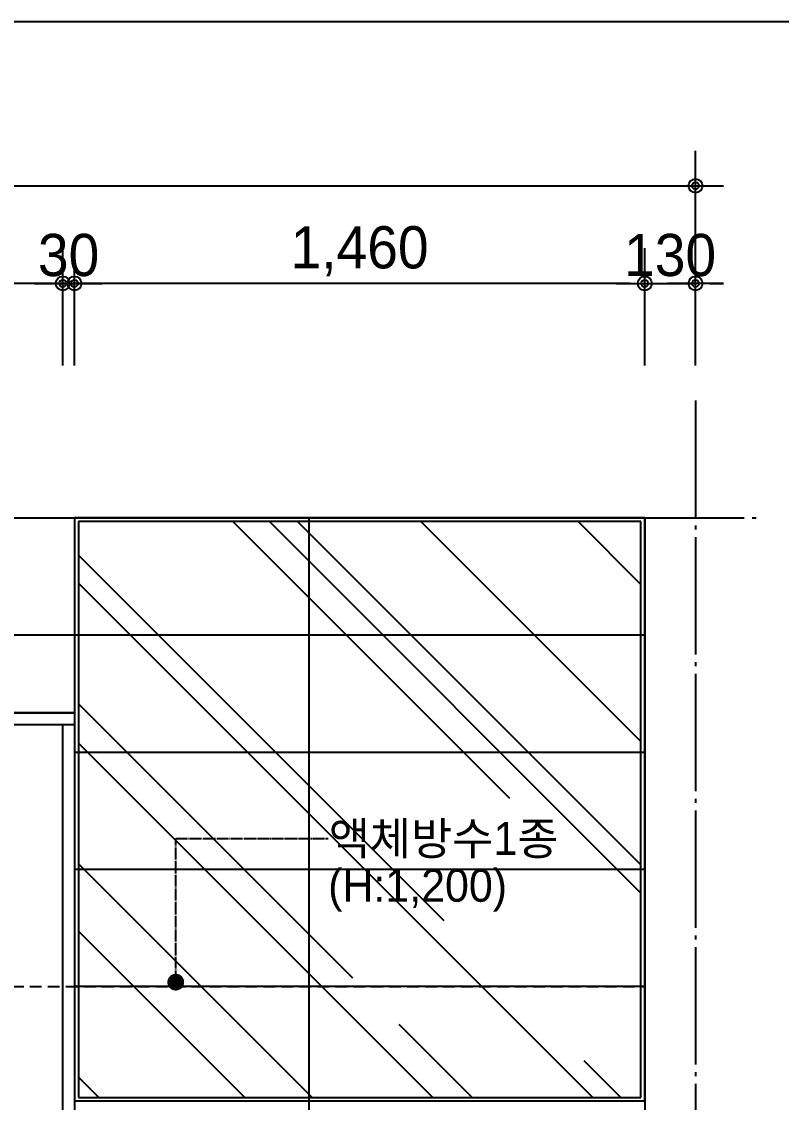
# Model space of a CAD drawing. Header units: millimetres. Extents: x 555 to 100215, y 750 to 17024.
# Drawn here: x 9420 to 11365, y 7179 to 9947 of the extents above; entities that cross this region are included whole.
import ezdxf
from ezdxf.enums import TextEntityAlignment as Align

# ---------------------------------------------------------------- set-up
doc = ezdxf.new("R2010")
doc.units = ezdxf.units.MM
doc.set_wipeout_variables(frame=1)
for name, pattern in [('CEN', [35, 30, -2, 1, -2]), ('HID', [2.3, 1.5, -0.8]), ('HIDDEN', [9.525, 6.35, -3.175])]:
    doc.linetypes.add(name, pattern=pattern)
for name, color, linetype in [('$ZCDB_AUDIT_GENERATED_600D18', 7, 'Continuous'), ('4A.TEC TEXT', 7, 'Continuous'), ('4A.TEC 해치 1', 9, 'Continuous'), ('CEN', 1, 'CEN'), ('ELE', 7, 'Continuous'), ('ETC', 8, 'Continuous'), ('SY', 1, 'Continuous'), ('WAL', 3, 'Continuous'), ('WID', 4, 'Continuous')]:
    doc.layers.add(name, color=color, linetype=linetype)
doc.styles.add('나눔고딕', font='')
doc.styles.add('돋움', font='')
doc.styles.get('나눔고딕').set_extended_font_data('Dotum')
doc.styles.get('돋움').set_extended_font_data('Dotum')
doc.dimstyles.new('DIM_600(외부치수)', dxfattribs={"dimscale": 400, "dimtxt": 3.3, "dimasz": 1, "dimexe": 2, "dimexo": 2, "dimgap": 1, "dimtad": 1, "dimdec": 0, "dimdsep": 46, "dimlunit": 6, "dimtxsty": '나눔고딕', "dimblk1": 'DIMDOT', "dimblk2": 'DIMDOT', "dimsah": 1, "dimcen": 2.5, "dimdle": 1.5, "dimclrd": 8, "dimclre": 8, "dimclrt": 3, "dimadec": 0, "dimazin": 0, "dimtfac": 1, "dimtdec": 0, "dimtix": 1, "dimtmove": 2, "dimatfit": 3, "dimldrblk": 'DIMDOT', "dimfxl": 1, "dimtvp": 1, "dimtolj": 1, "dimtzin": 0, "dimarcsym": 0})

# ---------------------------------------------------------------- blocks, each defined once
blk = doc.blocks.new('DIMDOT')
at = {"color": 0}
blk.add_line((-2, 0), (2, 0), dxfattribs=at)
for radius in [0.5, 0.25]:
    blk.add_circle((0, 0), radius, dxfattribs=at)
blk = doc.blocks.new('*D252')
at = {"layer": '$ZCDB_AUDIT_GENERATED_600D18', "color": 8, "lineweight": -2, "transparency": 16777216}
for p, q in [((6965.2, 9066.4), (6965.2, 9616.4)), ((11145.2, 9066.4), (11145.2, 9616.4)), ((7001.2, 9526.4), (11109.2, 9526.4))]:
    blk.add_line(p, q, dxfattribs=at)
at = {"layer": 'Defpoints', "color": 0, "transparency": 16777216}
for p in [(11145.2, 9526.4), (6965.2, 8976.4, 0), (11145.2, 8976.4, 0)]:
    blk.add_point(p, dxfattribs=at)
at = {"layer": '$ZCDB_AUDIT_GENERATED_600D18', "color": 8, "lineweight": -2, "transparency": 16777216, "xscale": 36, "yscale": 36, "zscale": 36, "rotation": 180}
blk.add_blockref('DIMDOT', (6965.2, 9526.4), dxfattribs=at)
at = {"layer": '$ZCDB_AUDIT_GENERATED_600D18', "color": 8, "lineweight": -2, "transparency": 16777216, "xscale": 36, "yscale": 36, "zscale": 36}
blk.add_blockref('DIMDOT', (11145.2, 9526.4), dxfattribs=at)
at = {"layer": '$ZCDB_AUDIT_GENERATED_600D18', "color": 3, "transparency": 16777216, "insert": (9055.2, 9608.9), "char_height": 108, "attachment_point": 5, "style": '나눔고딕'}
blk.add_mtext('\\A1;4,180', dxfattribs=at)
blk = doc.blocks.new('*D256')
at = {"layer": '$ZCDB_AUDIT_GENERATED_600D18', "color": 8, "lineweight": -2, "transparency": 16777216}
for p, q in [((11015.2, 9066.4, 0), (11015.2, 9366.4, 0)), ((11145.2, 9066.4, 0), (11145.2, 9366.4, 0)), ((10979.2, 9276.4, 0), (10943.2, 9276.4, 0)), ((11015.2, 9276.4, 0), (11145.2, 9276.4, 0)), ((11181.2, 9276.4, 0), (11217.2, 9276.4, 0))]:
    blk.add_line(p, q, dxfattribs=at)
at = {"layer": 'Defpoints', "color": 0, "transparency": 16777216}
for p in [(11145.2, 9276.4, 0), (11015.2, 8976.4, 0), (11145.2, 8976.4, 0)]:
    blk.add_point(p, dxfattribs=at)
at = {"layer": '$ZCDB_AUDIT_GENERATED_600D18', "color": 8, "lineweight": -2, "transparency": 16777216, "xscale": 36, "yscale": 36, "zscale": 36}
blk.add_blockref('DIMDOT', (11015.2, 9276.4, 0), dxfattribs=at)
at = {"layer": '$ZCDB_AUDIT_GENERATED_600D18', "color": 8, "lineweight": -2, "transparency": 16777216, "xscale": 36, "yscale": 36, "zscale": 36, "rotation": 180}
blk.add_blockref('DIMDOT', (11145.2, 9276.4, 0), dxfattribs=at)
at = {"layer": '$ZCDB_AUDIT_GENERATED_600D18', "color": 3, "transparency": 16777216, "insert": (11080.2, 9348.5, 0), "char_height": 108, "attachment_point": 5, "style": '나눔고딕'}
blk.add_mtext('\\A1;130', dxfattribs=at)
blk = doc.blocks.new('zw$D37')
at = {"layer": 'ELE', "color": 6}
for p, q in [((0, 1934.8, 0), (2460, 1934.8, 0)), ((0, 1930.5, 0), (0, 30.5, 0)), ((0, 1904.8, 0), (2460, 1904.8, 0))]:
    blk.add_line(p, q, dxfattribs=at)
at = {"layer": 'ELE', "color": 5, "linetype": 'HIDDEN', "ltscale": 0.2, "elevation": 0}
blk.add_lwpolyline([(30, 34.8), (30, 1904.8)], dxfattribs=at)
blk = doc.blocks.new('zw$606B')
h = blk.add_hatch()
h.set_pattern_fill('AR-RROOF', color=252, scale=20, angle=45, style=0)
h.set_pattern_definition([(45, (-1246904, -158383.4), (431.0523, 1149.47278), [7620, -1016, 2540, -508]), (45, (-1246605.9, -157726.1), (-836.95987, 118.53938), [1524, -167.64, 3048, -381]), (45, (-1247029.74, -157898.5), (1627.22241, 2108.56414), [4064, -711.2, 2032, -508])])
h.paths.add_polyline_path([(10, 2416.1), (1449, 2416.1), (1449.3, 941.8), (10, 941.8)])
at = {"color": 8}
blk.add_line((0, 931.8, 0), (1460, 931.8, 0), dxfattribs=at)
blk.add_line((0, 931.8, 0), (1460, 931.8, 0), dxfattribs=at)
at = {"layer": 'ETC'}
for p, q in [((0, 931.8, 0), (0, 2426.1, 0)), ((0, 2426.1, 0), (1460, 2426.1, 0)), ((10, 941.8, 0), (10, 2416.1, 0)), ((10, 2416.1, 0), (1449.3, 2416.1, 0)), ((1449.3, 2416.1, 0), (1449.3, 941.8, 0)), ((1460, 2426.1, 0), (1460, 931.8, 0)), ((1449.3, 941.8, 0), (10, 941.8, 0))]:
    blk.add_line(p, q, dxfattribs=at)
blk = doc.blocks.new('*D305')
at = {"layer": '$ZCDB_AUDIT_GENERATED_600D18', "color": 8, "lineweight": -2, "transparency": 16777216}
for p, q in [((8325.2, 9066.4, 0), (8325.2, 9366.4, 0)), ((9525.2, 9066.4, 0), (9525.2, 9366.4, 0)), ((9489.2, 9276.4, 0), (8361.2, 9276.4, 0))]:
    blk.add_line(p, q, dxfattribs=at)
at = {"layer": 'Defpoints', "color": 0, "transparency": 16777216}
for p in [(8325.2, 9276.4, 0), (8325.2, 8976.4, 0), (9525.2, 8976.4, 0)]:
    blk.add_point(p, dxfattribs=at)
at = {"layer": '$ZCDB_AUDIT_GENERATED_600D18', "color": 8, "lineweight": -2, "transparency": 16777216, "xscale": 36, "yscale": 36, "zscale": 36, "rotation": 180}
blk.add_blockref('DIMDOT', (8325.2, 9276.4, 0), dxfattribs=at)
at = {"layer": '$ZCDB_AUDIT_GENERATED_600D18', "color": 8, "lineweight": -2, "transparency": 16777216, "xscale": 36, "yscale": 36, "zscale": 36}
blk.add_blockref('DIMDOT', (9525.2, 9276.4, 0), dxfattribs=at)
at = {"layer": '$ZCDB_AUDIT_GENERATED_600D18', "color": 3, "transparency": 16777216, "insert": (8925.2, 9358.9, 0), "char_height": 108, "attachment_point": 5, "style": '나눔고딕'}
blk.add_mtext('\\A1;1,200', dxfattribs=at)
blk = doc.blocks.new('*D306')
at = {"layer": '$ZCDB_AUDIT_GENERATED_600D18', "color": 8, "lineweight": -2, "transparency": 16777216}
for p, q in [((9525.2, 9066.4, 0), (9525.2, 9366.4, 0)), ((9555.2, 9066.4, 0), (9555.2, 9366.4, 0)), ((9489.2, 9276.4, 0), (9453.2, 9276.4, 0)), ((9525.2, 9276.4, 0), (9555.2, 9276.4, 0)), ((9591.2, 9276.4, 0), (9627.2, 9276.4, 0))]:
    blk.add_line(p, q, dxfattribs=at)
at = {"layer": 'Defpoints', "color": 0, "transparency": 16777216}
for p in [(9555.2, 9276.4, 0), (9525.2, 8976.4, 0), (9555.2, 8976.4, 0)]:
    blk.add_point(p, dxfattribs=at)
at = {"layer": '$ZCDB_AUDIT_GENERATED_600D18', "color": 8, "lineweight": -2, "transparency": 16777216, "xscale": 36, "yscale": 36, "zscale": 36}
blk.add_blockref('DIMDOT', (9525.2, 9276.4, 0), dxfattribs=at)
at = {"layer": '$ZCDB_AUDIT_GENERATED_600D18', "color": 8, "lineweight": -2, "transparency": 16777216, "xscale": 36, "yscale": 36, "zscale": 36, "rotation": 180}
blk.add_blockref('DIMDOT', (9555.2, 9276.4, 0), dxfattribs=at)
at = {"layer": '$ZCDB_AUDIT_GENERATED_600D18', "color": 3, "transparency": 16777216, "insert": (9540.2, 9348.5, 0), "char_height": 108, "attachment_point": 5, "style": '나눔고딕'}
blk.add_mtext('\\A1;30', dxfattribs=at)
blk = doc.blocks.new('*D307')
at = {"layer": '$ZCDB_AUDIT_GENERATED_600D18', "color": 8, "lineweight": -2, "transparency": 16777216}
for p, q in [((9555.2, 9066.4, 0), (9555.2, 9366.4, 0)), ((11015.2, 9066.4, 0), (11015.2, 9366.4, 0)), ((10979.2, 9276.4, 0), (9591.2, 9276.4, 0))]:
    blk.add_line(p, q, dxfattribs=at)
at = {"layer": 'Defpoints', "color": 0, "transparency": 16777216}
for p in [(9555.2, 9276.4, 0), (9555.2, 8976.4, 0), (11015.2, 8976.4, 0)]:
    blk.add_point(p, dxfattribs=at)
at = {"layer": '$ZCDB_AUDIT_GENERATED_600D18', "color": 8, "lineweight": -2, "transparency": 16777216, "xscale": 36, "yscale": 36, "zscale": 36, "rotation": 180}
blk.add_blockref('DIMDOT', (9555.2, 9276.4, 0), dxfattribs=at)
at = {"layer": '$ZCDB_AUDIT_GENERATED_600D18', "color": 8, "lineweight": -2, "transparency": 16777216, "xscale": 36, "yscale": 36, "zscale": 36}
blk.add_blockref('DIMDOT', (11015.2, 9276.4, 0), dxfattribs=at)
at = {"layer": '$ZCDB_AUDIT_GENERATED_600D18', "color": 3, "transparency": 16777216, "insert": (10285.2, 9358.9, 0), "char_height": 108, "attachment_point": 5, "style": '나눔고딕'}
blk.add_mtext('\\A1;1,460', dxfattribs=at)

msp = doc.modelspace()

# ---------------------------------------------------------------- linework, layer by layer
at = {"color": 3}
msp.add_line((555, 9946.87), (22275, 9946.87), dxfattribs=at)
at = {"color": 8}
for p, q in [((9555.2, 8676.39, 0), (9555.2, 6276.39, 0)), ((10155.2, 8676.39, 0), (10155.2, 6276.39, 0)), ((7095.2, 8376.39, 0), (11015.2, 8376.39, 0)), ((7095.2, 8076.39, 0), (11015.2, 8076.39, 0)), ((7095.2, 7776.39, 0), (11015.2, 7776.39, 0)), ((11015.2, 7476.39, 0), (7095.2, 7476.39, 0))]:
    msp.add_line(p, q, dxfattribs=at)
at = {"layer": 'CEN', "ltscale": 10}
for p, q in [((11145.2, 8976.39, 0), (11145.2, 6078.39, 0)), ((6770.2, 8676.39, 0), (11315.2, 8676.39, 0))]:
    msp.add_line(p, q, dxfattribs=at)

# ---------------------------------------------------------------- dimensions: what is measured, and where the dimension line sits
at = {"layer": '$ZCDB_AUDIT_GENERATED_600D18'}
for base, p1, picture, middle in [((11145.2, 9526.39, 0), (6965.2, 8976.39, 0), '*D252', (9055.2, 9608.86, 0)), ((11145.2, 9276.39, 0), (11015.2, 8976.39, 0), '*D256', (11080.2, 9348.46, 0))]:
    dim = msp.add_linear_dim(base=base, p1=p1, p2=(11145.2, 8976.39, 0), dimstyle='DIM_600(외부치수)', override={"dimscale": 300, "dimtxt": 0.36, "dimasz": 0.12, "dimexe": 0.3, "dimexo": 0.3, "dimgap": 0.06, "dimdec": 1, "dimblk1": 'DIMDOT', "dimblk2": 'DIMDOT', "dimdle": 0.06}, dxfattribs=at)
    dim.commit()
    dim.dimension.update_dxf_attribs({"geometry": picture, "text_midpoint": middle})
for base, p1, p2, angle, picture, middle in [((8325.2, 9276.39, 0), (9525.2, 8976.39, 0), (8325.2, 8976.39, 0), 180, '*D305', (8925.2, 9358.86, 0)), ((9555.2, 9276.39, 0), (9525.2, 8976.39, 0), (9555.2, 8976.39, 0), 0, '*D306', (9540.2, 9348.46, 0)), ((9555.2, 9276.39, 0), (11015.2, 8976.39, 0), (9555.2, 8976.39, 0), 180, '*D307', (10285.2, 9358.86, 0))]:
    dim = msp.add_linear_dim(base=base, p1=p1, p2=p2, angle=angle, dimstyle='DIM_600(외부치수)', override={"dimscale": 300, "dimtxt": 0.36, "dimasz": 0.12, "dimexe": 0.3, "dimexo": 0.3, "dimgap": 0.06, "dimdec": 1, "dimblk1": 'DIMDOT', "dimblk2": 'DIMDOT', "dimdle": 0.06}, dxfattribs=at)
    dim.commit()
    dim.dimension.update_dxf_attribs({"geometry": picture, "text_midpoint": middle})

# ---------------------------------------------------------------- next in the draw order: wipeouts: each hides what was drawn before it
msp.add_wipeout([(7095.2, 6276.39), (7095.2, 8176.39), (9555.2, 8176.39), (9555.2, 6276.39)]).translate(0, 0, 0).dxf.layer = '4A.TEC 해치 1'

# ---------------------------------------------------------------- next in the draw order: block references
at = {"xscale": -1}
msp.add_blockref('zw$D37', (9555.2, 6241.6, 0), dxfattribs=at)

# ---------------------------------------------------------------- next in the draw order: block references
msp.add_blockref('zw$606B', (11015.2, 6250.29, 0), dxfattribs=at)

# ---------------------------------------------------------------- next in the draw order: linework, layer by layer
at = {"layer": 'CEN', "elevation": 0}
msp.add_lwpolyline([(9814.55, 7487.17), (9814.55, 7855.06), (10204.61, 7855.06)], dxfattribs=at)
at = {"layer": 'SY', "ltscale": 0.05, "const_width": 21.52, "elevation": 0}
msp.add_lwpolyline([(9825.31, 7487.17, 1), (9803.79, 7487.17, 1)], format="xyb", close=True, dxfattribs=at)
at = {"layer": 'WAL', "elevation": 0}
msp.add_lwpolyline([(7095.2, 8676.39), (11015.2, 8676.39), (11015.2, 6276.39), (7095.2, 6276.39)], dxfattribs=at)
at = {"layer": 'WID', "linetype": 'HID', "ltscale": 20}
msp.add_line((7095.2, 7476.39, 0), (11015.2, 7476.39, 0), dxfattribs=at)

# ---------------------------------------------------------------- next in the draw order: texts
at = {"layer": '4A.TEC TEXT', "style": '돋움'}
for s, p in [('액체방수1종', (10206.21, 7855.06, 0)), ('(H:1,200)', (10204.73, 7735.06, 0))]:
    msp.add_text(s, height=84, dxfattribs=at).set_placement(p, align=Align.MIDDLE_LEFT)

doc.saveas('drawing.dxf')
